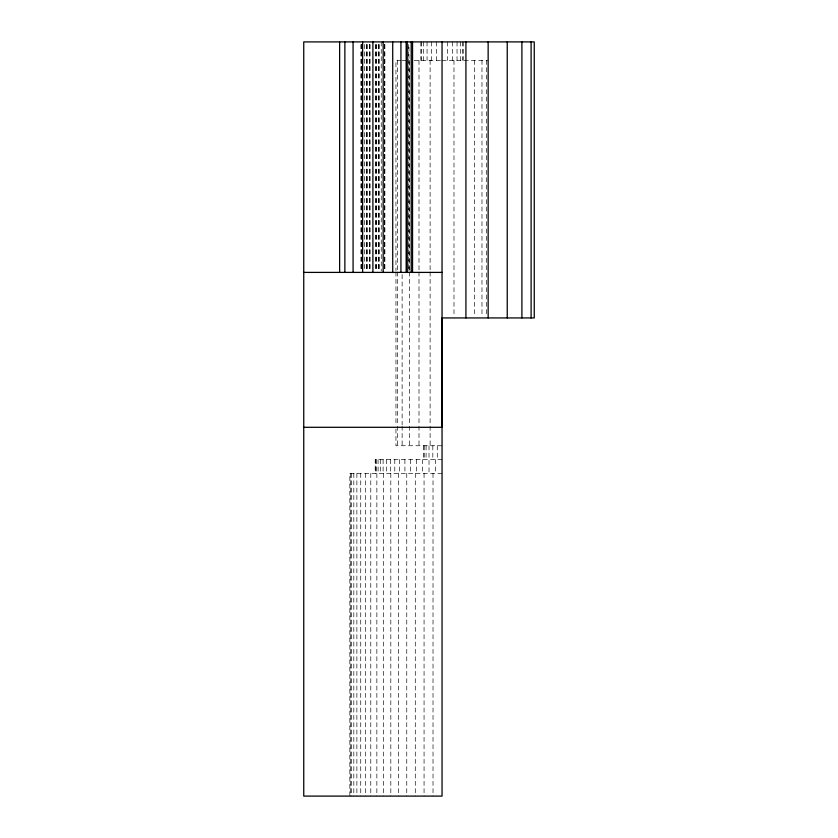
<?xml version="1.0" encoding="UTF-8"?>
<svg xmlns="http://www.w3.org/2000/svg" width="838" height="838" viewBox="0 0 838 838"><rect width="100%" height="100%" fill="white"/><g stroke="black" fill="none" stroke-linecap="round" stroke-linejoin="round"><path stroke-width="0.63" stroke-dasharray="4.19 3.14" d="M408.986 271.103L408.986 44.519M400.973 60.336L395.945 60.336L395.955 270.674M402.125 60.336L409.447 60.336L409.457 270.674M414.223 60.336L440.956 60.336M442.045 60.336L488.145 60.336M442.055 445.743L395.955 445.743L395.955 426.144M442.055 459.57L375.204 459.57L375.204 473.397M442.055 473.397L349.855 473.397L349.855 796.1M486.574 60.336L486.585 316.628M481.976 60.336L481.976 316.628M474.643 60.336L474.654 316.628M463.257 41.9L463.257 60.336M462.534 41.9L462.534 60.336M460.418 41.9L460.418 60.336M457.045 41.9L457.045 60.336M453.976 60.336L453.987 316.628M452.656 41.9L452.656 60.336M447.534 41.9L447.534 60.336M437.279 445.743L437.279 459.57M436.556 41.9L436.556 60.336M435.498 459.57L435.498 473.397M433.016 473.397L433.016 796.1M432.827 445.743L432.827 459.57M431.444 41.9L431.444 60.336M430.114 60.336L430.114 270.674M430.114 271.983L430.114 424.835M430.114 426.144L430.114 445.743M429.014 445.743L429.014 473.397M427.055 41.9L427.055 60.336M426.081 445.743L426.081 459.57M424.238 445.743L424.238 459.57M424.059 473.397L424.059 796.1M423.682 41.9L423.682 60.336M423.609 445.743L423.609 459.57M422.645 459.57L422.645 473.397M421.566 41.9L421.566 60.336M420.844 41.9L420.844 60.336M419 60.336L419 270.674M419 271.983L419 424.835M419 426.144L419 445.743M416.465 459.57L416.465 473.397M415.281 473.397L415.281 796.1M410.536 459.57L410.536 473.397M409.457 271.983L409.457 424.835M409.457 426.144L409.457 445.743M408.661 44.519L408.661 271.103M406.765 473.397L406.765 796.1M404.911 459.57L404.911 473.397M402.125 274.592L402.125 424.835M402.125 426.144L402.125 445.743M399.642 459.57L399.642 473.397M398.584 473.397L398.584 796.1M397.516 60.336L397.516 270.674M397.516 271.983L397.526 424.835M397.526 426.144L397.526 445.743M395.955 271.983L395.955 424.835M394.782 459.57L394.782 473.397M390.822 473.397L390.822 796.1M390.382 459.57L390.382 473.397M386.475 459.57L386.475 473.397M384.883 44.519L384.904 271.103M384.527 44.519L384.537 271.103M384.474 44.519L384.495 271.103M383.563 473.397L383.563 796.1M383.102 459.57L383.102 473.397M381.238 41.91L381.259 271.103M380.295 459.57L380.295 473.397M379.059 44.519L379.069 271.103M378.891 44.519L378.912 271.103M378.724 44.519L378.745 271.103M378.085 459.57L378.085 473.397M376.859 473.397L376.859 796.1M376.492 459.57L376.492 473.397M376.189 44.519L376.199 271.103M376 44.519L376.021 271.103M375.812 44.519L375.833 271.103M375.529 459.57L375.529 473.397M370.784 473.397L370.784 796.1M369.987 44.519L369.998 271.103M369.799 44.519L369.809 271.103M369.61 44.519L369.631 271.103M367.075 44.519L367.086 271.103M366.908 44.519L366.918 271.103M366.74 44.519L366.761 271.103M365.389 473.397L365.389 796.1M364.561 44.519L364.572 271.103M361.377 44.519L361.335 271.103M361.272 44.519L361.293 271.103M360.916 44.519L360.927 271.103M360.738 473.397L360.738 796.1M356.873 473.397L356.873 796.1M353.825 473.397L353.825 796.1M351.625 473.397L351.625 796.1M350.294 473.397L350.294 796.1"/><path stroke-width="1.26" d="M303.754 272.402L442.055 272.402M303.754 427.296L442.055 427.296L442.055 317.937L534.256 317.937L534.246 41.9L303.744 41.91L303.754 796.1L442.055 796.1L442.045 41.91M531.103 41.9L531.114 317.937M521.896 41.9L521.896 317.937M507.241 41.9L507.241 317.937M488.145 41.9L488.156 317.937M465.918 41.9L465.918 317.937M412.547 41.91L412.547 272.402M411.196 41.91L411.196 272.402M407.237 41.91L407.237 272.402M406.168 41.91L406.168 272.402M400.931 41.91L400.931 272.402M392.718 41.91L392.718 272.402M383.165 41.91L383.165 272.402M372.9 41.91L372.9 272.402M362.634 41.91L362.634 272.402M353.081 41.91L353.081 272.402M344.868 41.91L344.868 272.402M339.631 41.91L339.631 272.402"/></g></svg>
